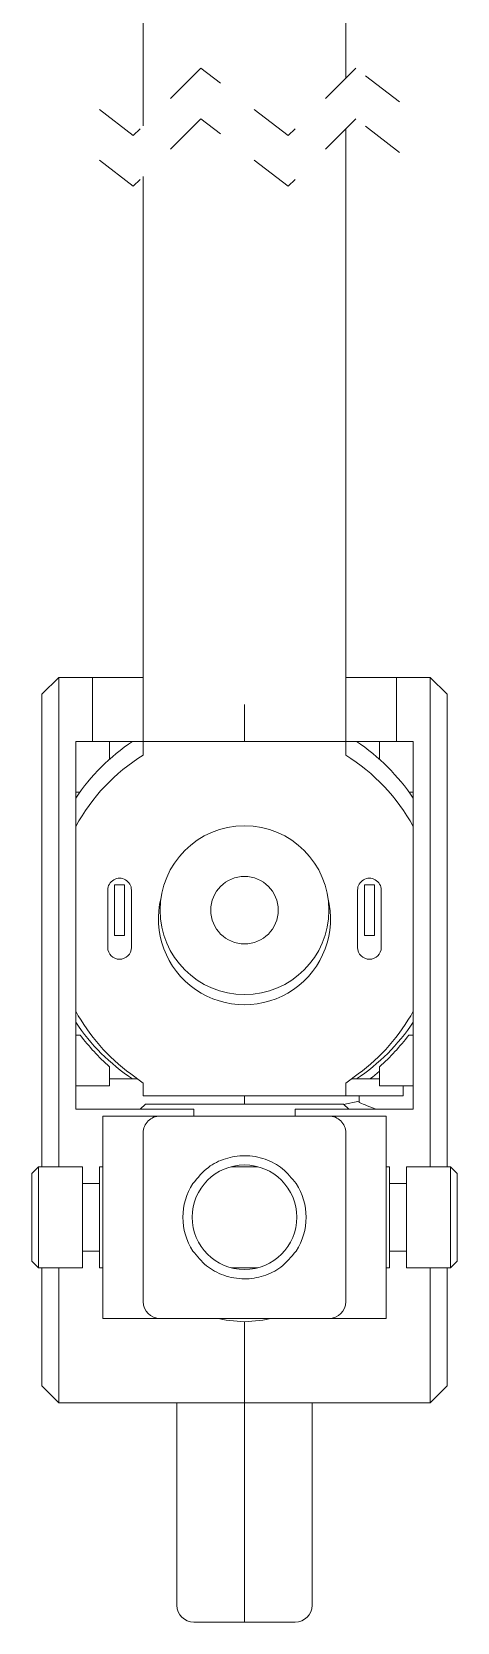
# Paper-space layout '시트4_ENG_with accessory' of a CAD drawing. Header units: inches. Extents: x 0.2 to 16.3, y 0.2 to 11.5.
# Drawn here: x 10.879 to 11.871, y 3.934 to 7.645 of the extents above; entities that cross this region are included whole.
import ezdxf

# ---------------------------------------------------------------- set-up
doc = ezdxf.new("R2010")
doc.units = ezdxf.units.IN
doc.header["$MEASUREMENT"] = 0
doc.linetypes.add('HIDDEN', pattern=[0.075, 0.05, -0.025])

psp = doc.layouts.new('시트4_ENG_with accessory')

# ---------------------------------------------------------------- linework, layer by layer
at = {"color": 7, "linetype": 'Continuous', "lineweight": 18}
for p, q in [((11.1384, 7.8702), (11.1384, 7.4257)), ((11.6109, 7.5369), (11.6109, 7.8702)), ((11.6109, 5.9569), (11.6109, 7.4188)), ((11.1384, 7.3076), (11.1384, 5.9569)), ((10.9416, 6.1385), (10.9022, 6.0991)), ((10.9416, 6.1385), (10.9416, 6.0755)), ((10.9416, 6.1385), (11.0203, 6.1385)), ((11.0203, 6.1385), (11.0203, 6.0755)), ((11.0203, 6.1385), (11.1384, 6.1385)), ((11.6109, 6.1385), (11.729, 6.1385)), ((11.729, 6.0755), (11.729, 6.1385)), ((11.8077, 6.1385), (11.729, 6.1385)), ((11.8077, 6.0755), (11.8077, 6.1385)), ((11.8471, 6.0991), (11.8077, 6.1385)), ((10.9022, 6.0755), (10.9022, 6.0991)), ((11.8471, 6.0991), (11.8471, 6.0755)), ((10.9022, 4.9967), (10.9022, 6.0755)), ((10.9416, 6.0755), (10.9416, 4.9967)), ((11.0203, 6.0755), (11.0203, 5.9889)), ((11.3746, 6.0755), (11.3746, 5.9889)), ((11.729, 5.9889), (11.729, 6.0755)), ((11.8077, 4.9967), (11.8077, 6.0755)), ((11.8471, 6.0755), (11.8471, 4.9967)), ((10.9809, 5.9889), (11.0203, 5.9889)), ((10.9809, 5.9889), (10.9809, 5.1306)), ((11.0203, 5.9889), (11.3746, 5.9889)), ((11.0597, 5.9889), (11.0597, 5.9473)), ((11.729, 5.9889), (11.3746, 5.9889)), ((11.6896, 5.9473), (11.6896, 5.9889)), ((11.7683, 5.9889), (11.729, 5.9889)), ((11.7683, 5.9889), (11.7683, 5.1306)), ((10.982, 5.8708), (10.9809, 5.8689)), ((10.9909, 5.8708), (10.9809, 5.8708)), ((11.7683, 5.8708), (11.7584, 5.8708)), ((11.7683, 5.8689), (11.7673, 5.8708)), ((11.0557, 5.6422), (11.0557, 5.5083)), ((11.0951, 5.6542), (11.0715, 5.6542)), ((11.0715, 5.6542), (11.0715, 5.5361)), ((11.0951, 5.5361), (11.0951, 5.6542)), ((11.1109, 5.5083), (11.1109, 5.6422)), ((11.6384, 5.6422), (11.6384, 5.5083)), ((11.6542, 5.6542), (11.6542, 5.5361)), ((11.6778, 5.6542), (11.6542, 5.6542)), ((11.6778, 5.5361), (11.6778, 5.6542)), ((11.6935, 5.5083), (11.6935, 5.6422)), ((11.0715, 5.5361), (11.0951, 5.5361)), ((11.6542, 5.5361), (11.6778, 5.5361)), ((10.9918, 5.3038), (10.9809, 5.3038)), ((11.7575, 5.3038), (11.7683, 5.3038)), ((11.0597, 5.2299), (11.0597, 5.1857)), ((11.0597, 5.2015), (11.1135, 5.2015)), ((11.1384, 5.1917), (11.1093, 5.2133)), ((11.1135, 5.2015), (11.1252, 5.2015)), ((11.64, 5.2133), (11.6109, 5.1917)), ((11.624, 5.2015), (11.6358, 5.2015)), ((11.6896, 5.2015), (11.6358, 5.2015)), ((11.6672, 5.2015), (11.6729, 5.2058)), ((11.6729, 5.2058), (11.6896, 5.2195)), ((11.6896, 5.2299), (11.6896, 5.1857)), ((11.0597, 5.1857), (10.9809, 5.1857)), ((11.1384, 5.1621), (11.1384, 5.1917)), ((11.6109, 5.1621), (11.1384, 5.1621)), ((11.3746, 5.1621), (11.3746, 5.1424)), ((11.6109, 5.1917), (11.6109, 5.1621)), ((11.7447, 5.1621), (11.6109, 5.1621)), ((11.6424, 5.1463), (11.6424, 5.1621)), ((11.6896, 5.1857), (11.7683, 5.1857)), ((11.7447, 5.1857), (11.7447, 5.1621)), ((10.9809, 5.1306), (11.2565, 5.1306)), ((11.1312, 5.1306), (11.144, 5.1424)), ((11.6053, 5.1424), (11.144, 5.1424)), ((11.2565, 5.1306), (11.2565, 5.1149)), ((11.4928, 5.1306), (11.4928, 5.1149)), ((11.7683, 5.1306), (11.4928, 5.1306)), ((11.6053, 5.1424), (11.6181, 5.1306)), ((11.6424, 5.1494), (11.6059, 5.1419)), ((11.6817, 5.1306), (11.6729, 5.1341)), ((11.0439, 5.1149), (11.1463, 5.1149)), ((11.0439, 4.6424), (11.0439, 5.1149)), ((11.1778, 5.1149), (11.1463, 5.1149)), ((11.1778, 5.1149), (11.5715, 5.1149)), ((11.603, 5.1149), (11.5715, 5.1149)), ((11.603, 5.1149), (11.7054, 5.1149)), ((11.7054, 4.6424), (11.7054, 5.1149)), ((11.1384, 4.9574), (11.1384, 5.0755)), ((11.6109, 5.0755), (11.6109, 4.9574)), ((10.8943, 4.9967), (10.8786, 4.981)), ((10.8786, 4.7763), (10.8786, 4.981)), ((10.9967, 4.9967), (10.8943, 4.9967)), ((10.8943, 4.7605), (10.8943, 4.9967)), ((10.9967, 4.7605), (10.9967, 4.9967)), ((11.0439, 4.9967), (11.0361, 4.9967)), ((11.0361, 4.7605), (11.0361, 4.9967)), ((11.4054, 4.9967), (11.3439, 4.9967)), ((11.7132, 4.9967), (11.7054, 4.9967)), ((11.7132, 4.7605), (11.7132, 4.9967)), ((11.855, 4.9967), (11.7526, 4.9967)), ((11.7526, 4.7605), (11.7526, 4.9967)), ((11.8707, 4.981), (11.855, 4.9967)), ((11.855, 4.7605), (11.855, 4.9967)), ((11.8707, 4.7763), (11.8707, 4.981)), ((11.0361, 4.9574), (10.9967, 4.9574)), ((11.1384, 4.7999), (11.1384, 4.9574)), ((11.6109, 4.9574), (11.6109, 4.7999)), ((11.7526, 4.9574), (11.7132, 4.9574)), ((10.9967, 4.7999), (11.0361, 4.7999)), ((11.1384, 4.6818), (11.1384, 4.7999)), ((11.6109, 4.7999), (11.6109, 4.6818)), ((11.7132, 4.7999), (11.7526, 4.7999)), ((10.8786, 4.7763), (10.8943, 4.7605)), ((10.8943, 4.7605), (10.9967, 4.7605)), ((10.9022, 4.5086), (10.9022, 4.7605)), ((10.9416, 4.7605), (10.9416, 4.5086)), ((11.0361, 4.7605), (11.0439, 4.7605)), ((11.3439, 4.7605), (11.4054, 4.7605)), ((11.7054, 4.7605), (11.7132, 4.7605)), ((11.7526, 4.7605), (11.855, 4.7605)), ((11.8077, 4.5086), (11.8077, 4.7605)), ((11.8471, 4.7605), (11.8471, 4.5086)), ((11.855, 4.7605), (11.8707, 4.7763)), ((11.1463, 4.6424), (11.0439, 4.6424)), ((11.1463, 4.6424), (11.1778, 4.6424)), ((11.5715, 4.6424), (11.1778, 4.6424)), ((11.5715, 4.6424), (11.603, 4.6424)), ((11.7054, 4.6424), (11.603, 4.6424)), ((11.3746, 4.6345), (11.3746, 4.5086)), ((10.9022, 4.4849), (10.9022, 4.5086)), ((10.9416, 4.5086), (10.9416, 4.4456)), ((11.3746, 4.5086), (11.3746, 4.4456)), ((11.8077, 4.4456), (11.8077, 4.5086)), ((11.8471, 4.5086), (11.8471, 4.4849)), ((10.9416, 4.4456), (10.9022, 4.4849)), ((11.8471, 4.4849), (11.8077, 4.4456)), ((11.3746, 4.4456), (10.9416, 4.4456)), ((11.2172, 4.1306), (11.2172, 4.4456)), ((11.3746, 4.4456), (11.3746, 4.1306)), ((11.3746, 4.4456), (11.8077, 4.4456)), ((11.5321, 4.4456), (11.5321, 4.1306)), ((11.2172, 3.9731), (11.2172, 4.1306)), ((11.3746, 4.1306), (11.3746, 3.9337)), ((11.5321, 4.1306), (11.5321, 3.9731)), ((11.3746, 3.9337), (11.2565, 3.9337)), ((11.4928, 3.9337), (11.3746, 3.9337))]:
    psp.add_line(p, q, dxfattribs=at)
at = {"color": 7, "linetype": 'HIDDEN', "lineweight": 18}
for p, q in [((11.2728, 7.5601), (11.1153, 7.4026)), ((11.4765, 7.4026), (11.2728, 7.5601)), ((11.634, 7.5601), (11.4765, 7.4026)), ((11.7359, 7.4813), (11.634, 7.5601)), ((11.1153, 7.4026), (11.0134, 7.4813)), ((11.2728, 7.442), (11.1153, 7.2845)), ((11.4765, 7.2845), (11.2728, 7.442)), ((11.634, 7.442), (11.4765, 7.2845)), ((11.7359, 7.3632), (11.634, 7.442)), ((11.1153, 7.2845), (11.0134, 7.3632))]:
    psp.add_line(p, q, dxfattribs=at)
at = {"color": 7, "linetype": 'Continuous', "lineweight": 18, "flags": 128}
for points in [[(11.6729, 5.1341), (11.6669, 5.1365), (11.6611, 5.1388), (11.6558, 5.141), (11.6512, 5.1428), (11.6475, 5.1443), (11.6447, 5.1454), (11.6429, 5.1461), (11.6424, 5.1463)], [(11.3131, 4.6424), (11.332, 4.6383), (11.3746, 4.6345)], [(11.3746, 4.6345), (11.4173, 4.6383), (11.4361, 4.6424)]]:
    psp.add_lwpolyline(points, dxfattribs=at)
at = {"color": 7, "linetype": 'Continuous', "lineweight": 18}
for centre, radius in [((11.3746, 5.5952), 0.1969), ((11.3746, 5.5952), 0.0787), ((11.3746, 4.8786), 0.122)]:
    psp.add_circle(centre, radius, dxfattribs=at)
for centre, radius, start, end in [((11.3746, 5.5952), 0.4724, 123.5574, 146.4426), ((11.3746, 5.5952), 0.4724, 33.5574, 56.4426), ((11.3746, 5.5752), 0.4488, 121.757, 151.3055), ((11.3746, 5.5752), 0.4488, 28.6945, 58.243), ((11.0833, 5.6422), 0.0276, 359.9997, 180.0003), ((11.666, 5.6422), 0.0276, 359.9997, 180.0003), ((11.3746, 5.5752), 0.2008, 165.8076, 14.1924), ((11.0833, 5.5083), 0.0276, 180.0003, 359.9997), ((11.666, 5.5083), 0.0276, 180.0003, 359.9997), ((11.3746, 5.5752), 0.4488, 208.6943, 233.751), ((11.3746, 5.5752), 0.4488, 306.249, 331.3057), ((11.3746, 5.5952), 0.4724, 213.5571, 236.4428), ((11.3746, 5.5952), 0.4724, 303.5572, 326.4429), ((11.3746, 5.5873), 0.4764, 216.5154, 228.612), ((11.3747, 5.5873), 0.4764, 311.388, 323.4846), ((11.1778, 5.0755), 0.0394, 89.9997, 180.0004), ((11.5715, 5.0755), 0.0394, 359.9996, 90.0003), ((11.3746, 4.8786), 0.1437, 146.7738, 213.2262), ((11.3746, 4.8786), 0.1437, 326.7738, 33.2262), ((11.1778, 4.6818), 0.0394, 180.0003, 269.9996), ((11.5715, 4.6818), 0.0394, 270.0004, 359.9997), ((11.2565, 3.9731), 0.0394, 180.0003, 269.9996), ((11.4928, 3.9731), 0.0394, 270.0004, 359.9997)]:
    psp.add_arc(centre, radius, start, end, dxfattribs=at)
for points in [[(11.4949, 4.9574), (11.4851, 4.9696), (11.4657, 4.9939), (11.423, 5.0166), (11.3761, 5.025), (11.3297, 5.0175), (11.2861, 4.9962), (11.2655, 4.9709), (11.2544, 4.9574)], [(11.2544, 4.7999), (11.2642, 4.7877), (11.2836, 4.7634), (11.3263, 4.7407), (11.3731, 4.7322), (11.4196, 4.7398), (11.4632, 4.7611), (11.4838, 4.7863), (11.4949, 4.7999)]]:
    psp.add_open_spline(points, degree=3, knots=[0, 0, 0, 0, 0.163914, 0.326022, 0.499066, 0.659152, 0.816588, 1, 1, 1, 1], dxfattribs=at)

doc.saveas('drawing.dxf')
